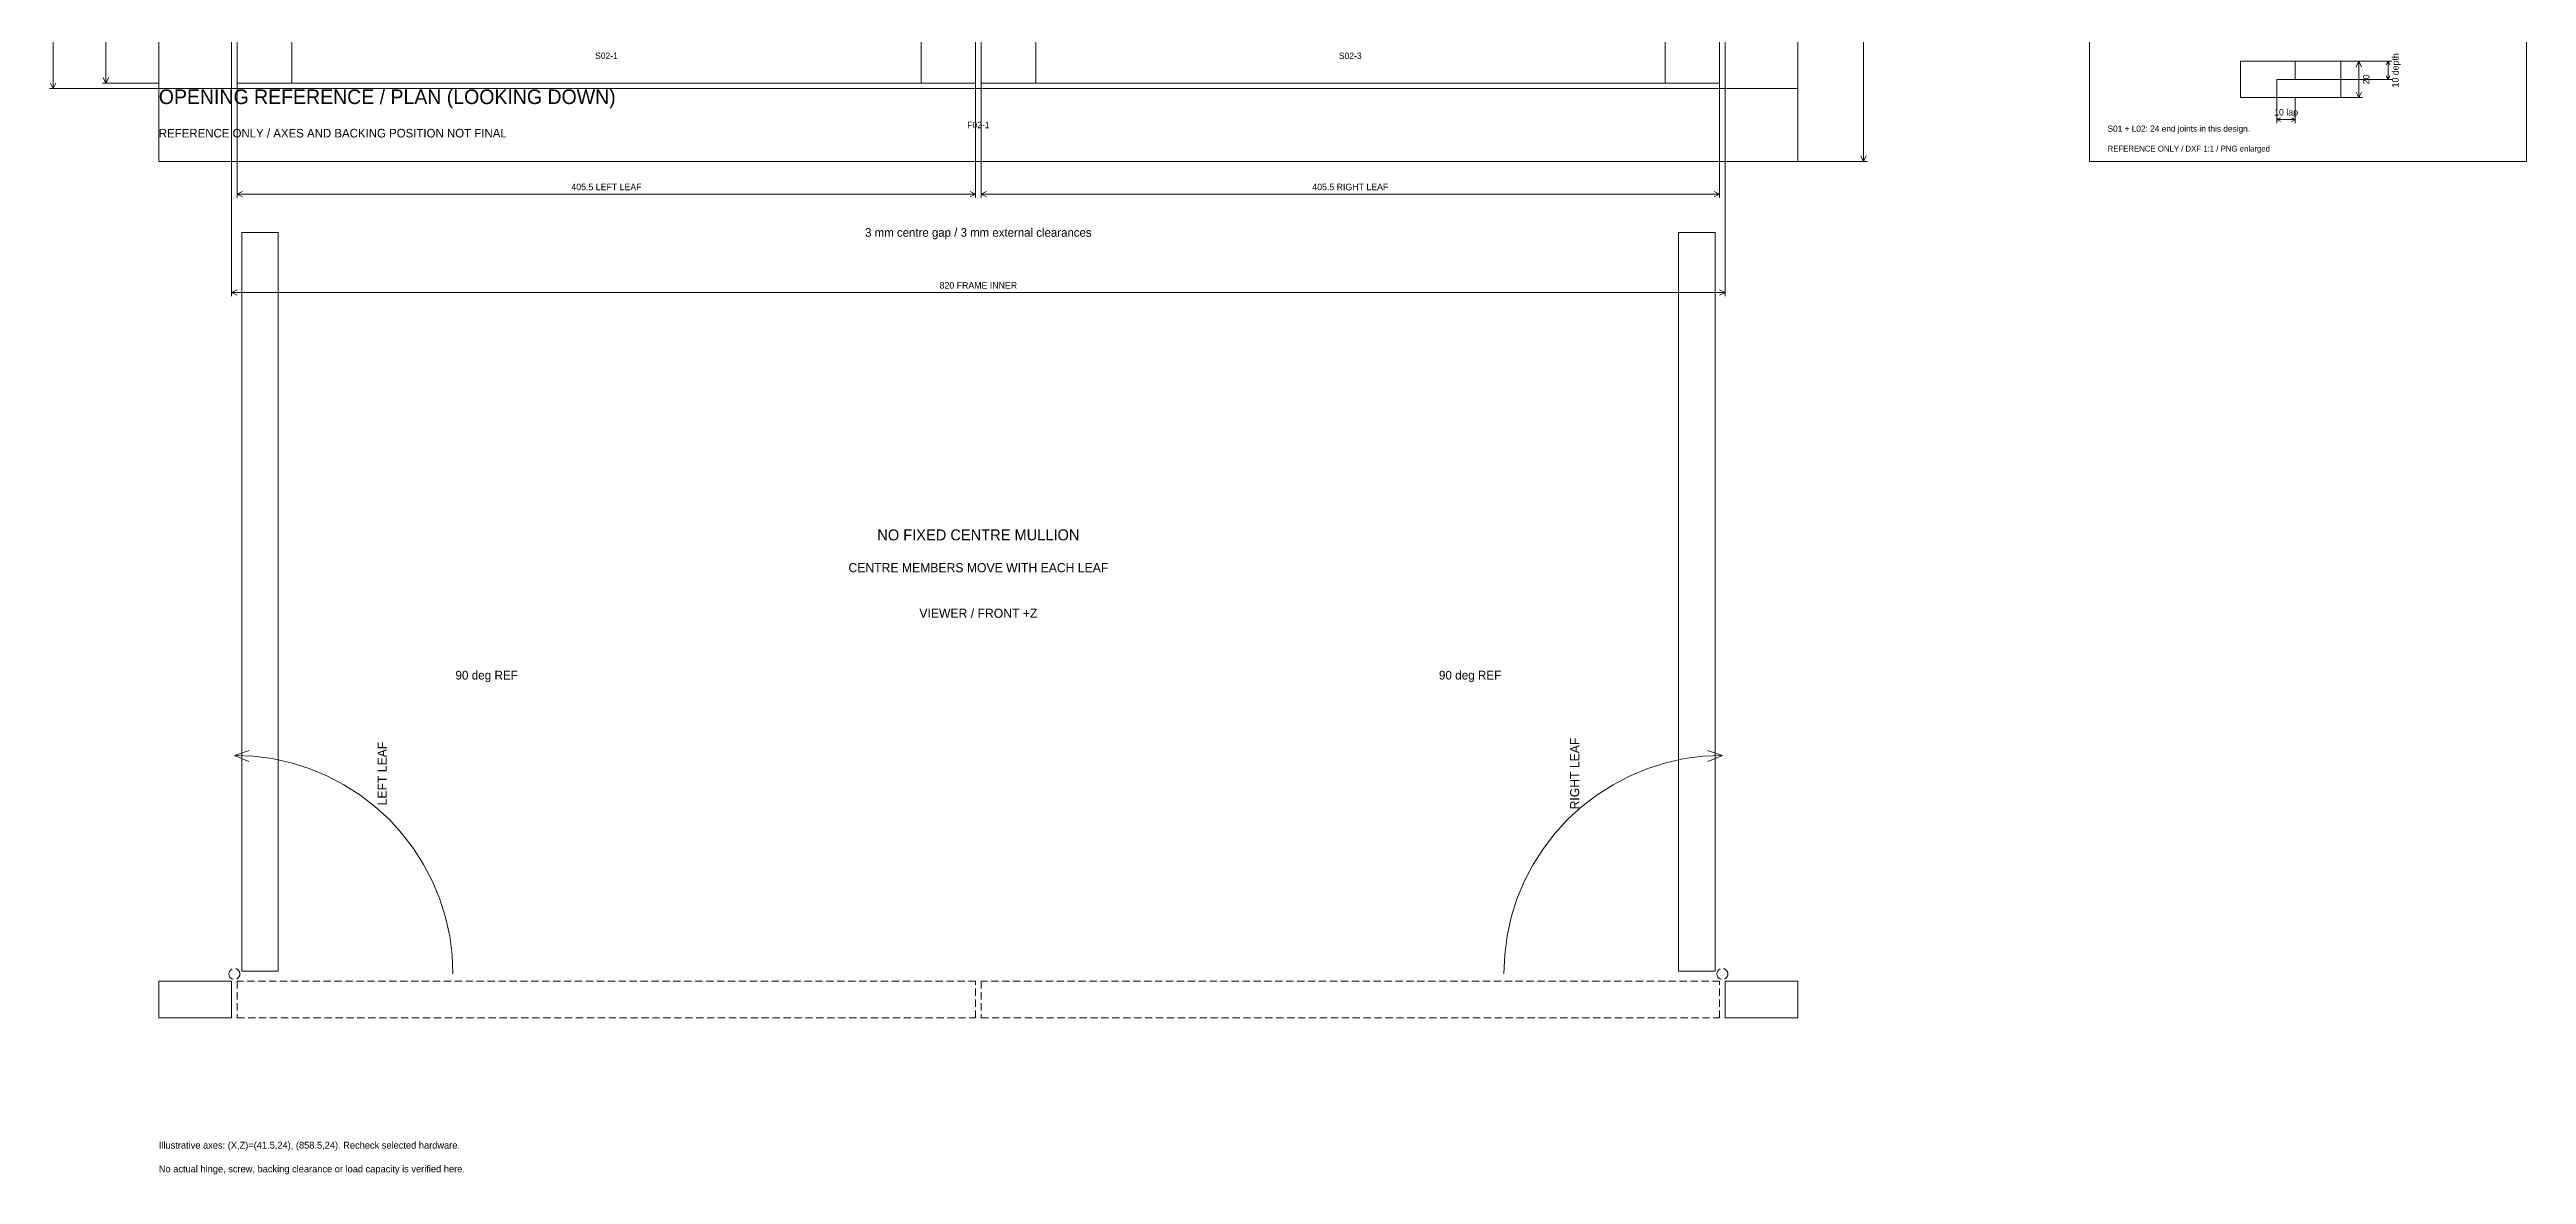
# Model space of a CAD drawing. Header units: millimetres. Extents: x -29 to 4100, y -456 to 1390.
# Drawn here: x 2470 to 3830, y -456 to 161 of the extents above; entities that cross this region are included whole.
import ezdxf
from ezdxf.enums import TextEntityAlignment as Align

# ---------------------------------------------------------------- set-up
doc = ezdxf.new("R2010")
doc.units = ezdxf.units.MM
doc.linetypes.add('REF_DASH', pattern=[6, 4, -2])
for name, color, linetype, lineweight in [('ASSEMBLY_REFERENCE', 8, 'Continuous', 18), ('DIMENSIONS', 3, 'Continuous', 18), ('HINGE_REF', 4, 'REF_DASH', 18), ('JOINT_DETAILS_REF', 8, 'Continuous', 18), ('NOTES', 7, 'Continuous', 18)]:
    doc.layers.add(name, color=color, linetype=linetype, lineweight=lineweight)

msp = doc.modelspace()

# ---------------------------------------------------------------- linework, layer by layer
at = {"layer": 'ASSEMBLY_REFERENCE'}
for p, q in [((2571.5, -226), (2579.6, -223.4)), ((2582, -226.5), (2571.5, -226)), ((2571.5, -226), (2579.4, -229.3)), ((2592.3, -227.8), (2582, -226.5)), ((2602.6, -230.1), (2592.3, -227.8)), ((2612.5, -233.2), (2602.6, -230.1)), ((3347.5, -233.2), (3357.4, -230.1)), ((3357.4, -230.1), (3367.7, -227.8)), ((3367.7, -227.8), (3378, -226.5)), ((3378, -226.5), (3388.5, -226)), ((3388.5, -226), (3380.4, -223.4)), ((3388.5, -226), (3380.6, -229.3)), ((2622.2, -237.2), (2612.5, -233.2)), ((2631.5, -242.1), (2622.2, -237.2)), ((2640.3, -247.7), (2631.5, -242.1)), ((3319.7, -247.7), (3328.5, -242.1)), ((3328.5, -242.1), (3337.8, -237.2)), ((3337.8, -237.2), (3347.5, -233.2)), ((2648.6, -254.1), (2640.3, -247.7)), ((2656.4, -261.1), (2648.6, -254.1)), ((3303.6, -261.1), (3311.4, -254.1)), ((3311.4, -254.1), (3319.7, -247.7)), ((2663.4, -268.9), (2656.4, -261.1)), ((2669.8, -277.2), (2663.4, -268.9)), ((3290.2, -277.2), (3296.6, -268.9)), ((3296.6, -268.9), (3303.6, -261.1)), ((2675.4, -286), (2669.8, -277.2)), ((3284.6, -286), (3290.2, -277.2)), ((2680.3, -295.3), (2675.4, -286)), ((2684.3, -305), (2680.3, -295.3)), ((3275.7, -305), (3279.7, -295.3)), ((3279.7, -295.3), (3284.6, -286)), ((2687.4, -314.9), (2684.3, -305)), ((3272.6, -314.9), (3275.7, -305)), ((2689.7, -325.2), (2687.4, -314.9)), ((2691, -335.5), (2689.7, -325.2)), ((3269, -335.5), (3270.3, -325.2)), ((3270.3, -325.2), (3272.6, -314.9)), ((2691.5, -346), (2691, -335.5)), ((3268.5, -346), (3269, -335.5))]:
    msp.add_line(p, q, dxfattribs=at)
for points in [[(2530, 100), (2570, 100), (2570, 1300), (2530, 1300)], [(3430, 1300), (3390, 1300), (3390, 100), (3430, 100)], [(2573, 143), (2603, 143), (2603, 1257), (2573, 1257)], [(2978.5, 1257), (2948.5, 1257), (2948.5, 143), (2978.5, 143)], [(2981.5, 143), (3011.5, 143), (3011.5, 1257), (2981.5, 1257)], [(3387, 1257), (3357, 1257), (3357, 143), (3387, 143)], [(2573, 143), (2573, 173), (2978.5, 173), (2978.5, 143)], [(2981.5, 143), (2981.5, 173), (3387, 173), (3387, 143)], [(2530, 100), (2530, 140), (3430, 140), (3430, 100)], [(2595.5, 61), (2575.5, 61), (2575.5, -344.5), (2595.5, -344.5)], [(3364.5, -344.5), (3384.5, -344.5), (3384.5, 61), (3364.5, 61)], [(2570, -370), (2570, -350), (2530, -350), (2530, -370)], [(3430, -370), (3430, -350), (3390, -350), (3390, -370)]]:
    msp.add_lwpolyline(points, close=True, dxfattribs=at)
at = {"layer": 'ASSEMBLY_REFERENCE', "linetype": 'REF_DASH'}
for points in [[(2978.5, -370), (2978.5, -350), (2573, -350), (2573, -370)], [(3387, -370), (3387, -350), (2981.5, -350), (2981.5, -370)]]:
    msp.add_lwpolyline(points, close=True, dxfattribs=at)
at = {"layer": 'DIMENSIONS'}
for p, q in [((3466, 100), (3466, 1300)), ((2472, 140), (2472, 1260)), ((2501, 143), (2501, 1257)), ((3703, 155), (3756, 155)), ((3728, 155), (3740, 155)), ((3738, 155), (3736.5, 152)), ((3738, 135), (3738, 155)), ((3738, 155), (3739.5, 152)), ((3754, 155), (3753, 153)), ((3754, 145), (3754, 155)), ((3754, 155), (3755, 153)), ((2570, 140), (2470, 140)), ((2472, 140), (2470.5, 143)), ((2472, 140), (2473.5, 143)), ((2530, 143), (2499, 143)), ((2501, 143), (2499.5, 146)), ((2501, 143), (2502.5, 146)), ((2570, 140), (2570, 26)), ((2573, 143), (2573, 80)), ((2978.5, 143), (2978.5, 80)), ((2981.5, 143), (2981.5, 80)), ((3387, 143), (3387, 80)), ((3390, 140), (3390, 26)), ((3703, 145), (3756, 145)), ((3738, 135), (3736.5, 138)), ((3738, 135), (3739.5, 138)), ((3754, 145), (3753, 147)), ((3754, 145), (3755, 147)), ((3693, 135), (3693, 121)), ((3693, 123), (3695, 124)), ((3693, 123), (3703, 123)), ((3693, 123), (3695, 122)), ((3703, 123), (3701, 124)), ((3703, 123), (3701, 122)), ((3703, 135), (3703, 121)), ((3728, 135), (3740, 135)), ((3430, 100), (3468, 100)), ((3466, 100), (3464.5, 103)), ((3466, 100), (3467.5, 103)), ((2573, 82), (2576, 83.5)), ((2573, 82), (2978.5, 82)), ((2573, 82), (2576, 80.5)), ((2978.5, 82), (2975.5, 83.5)), ((2978.5, 82), (2975.5, 80.5)), ((2981.5, 82), (2984.5, 83.5)), ((2981.5, 82), (3387, 82)), ((2981.5, 82), (2984.5, 80.5)), ((3387, 82), (3384, 83.5)), ((3387, 82), (3384, 80.5)), ((2570, 28), (2573, 29.5)), ((2570, 28), (3390, 28)), ((2570, 28), (2573, 26.5)), ((3390, 28), (3387, 29.5)), ((3390, 28), (3387, 26.5))]:
    msp.add_line(p, q, dxfattribs=at)
at = {"layer": 'HINGE_REF'}
for points in [[(2574.5, -346, 1), (2568.5, -346, 1)], [(3391.5, -346, 1), (3385.5, -346, 1)]]:
    msp.add_lwpolyline(points, format="xyb", close=True, dxfattribs=at)
at = {"layer": 'JOINT_DETAILS_REF'}
for points in [[(3673, 135), (3693, 135), (3693, 145), (3703, 145), (3703, 155), (3673, 155)], [(3693, 135), (3728, 135), (3728, 155), (3703, 155), (3703, 145), (3693, 145)]]:
    msp.add_lwpolyline(points, close=True, dxfattribs=at)
at = {"layer": 'NOTES'}
msp.add_lwpolyline([(3590, 100), (3830, 100), (3830, 290), (3590, 290)], close=True, dxfattribs=at)

# ---------------------------------------------------------------- texts
at = {"layer": 'ASSEMBLY_REFERENCE'}
for s, height, p in [('S02-1', 3.5, (2775.8, 158)), ('S02-3', 3.5, (3184.2, 158)), ('F02-1', 3.5, (2980, 120)), ('90 deg REF', 4.8, (2710, -182)), ('90 deg REF', 4.8, (3250, -182))]:
    msp.add_text(s, height=height, dxfattribs=at).set_placement(p, align=Align.MIDDLE_CENTER)
for s, p in [('RIGHT LEAF', (3307.4, -236)), ('LEFT LEAF', (2652.6, -236))]:
    msp.add_text(s, height=5, rotation=90, dxfattribs=at).set_placement(p, align=Align.MIDDLE_CENTER)
at = {"layer": 'DIMENSIONS'}
for s, p in [('10 depth', (3758, 150)), ('20', (3742, 145))]:
    msp.add_text(s, height=3.6, rotation=90, dxfattribs=at).set_placement(p, align=Align.MIDDLE_CENTER)
for s, p in [('10 lap', (3698, 127)), ('405.5 LEFT LEAF', (2775.8, 86)), ('405.5 RIGHT LEAF', (3184.2, 86)), ('820 FRAME INNER', (2980, 32))]:
    msp.add_text(s, height=3.6, dxfattribs=at).set_placement(p, align=Align.MIDDLE_CENTER)
at = {"layer": 'NOTES'}
for s, height, p in [('OPENING REFERENCE / PLAN (LOOKING DOWN)', 8, (2530, 135.5)), ('REFERENCE ONLY / AXES AND BACKING POSITION NOT FINAL', 4.7, (2530, 115.5)), ('S01 + L02: 24 end joints in this design.', 3.4, (3600, 118)), ('REFERENCE ONLY / DXF 1:1 / PNG enlarged', 3.2, (3600, 107)), ('Illustrative axes: (X,Z)=(41.5,24), (858.5,24). Recheck selected hardware.', 3.8, (2530, -440)), ('No actual hinge, screw, backing clearance or load capacity is verified here.', 3.8, (2530, -453))]:
    msp.add_text(s, height=height, dxfattribs=at).set_placement(p, align=Align.MIDDLE_LEFT)
for s, height, p in [('3 mm centre gap / 3 mm external clearances', 4.7, (2980, 61)), ('NO FIXED CENTRE MULLION', 6, (2980, -105)), ('CENTRE MEMBERS MOVE WITH EACH LEAF', 5, (2980, -123)), ('VIEWER / FRONT +Z', 5, (2980, -148))]:
    msp.add_text(s, height=height, dxfattribs=at).set_placement(p, align=Align.MIDDLE_CENTER)

doc.saveas('drawing.dxf')
